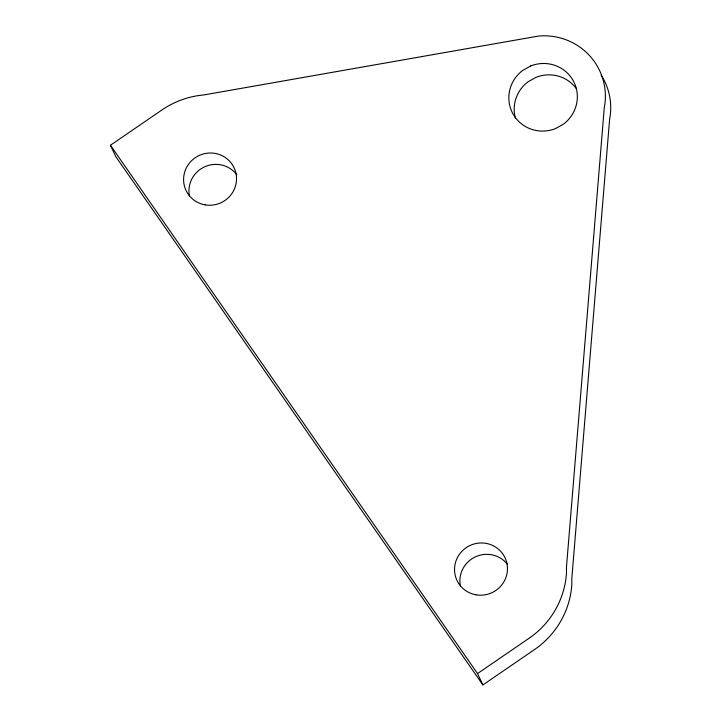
<?xml version="1.0" encoding="UTF-8"?>
<svg xmlns="http://www.w3.org/2000/svg" width="721" height="721" viewBox="0 0 721 721"><rect width="100%" height="100%" fill="white"/><g stroke="black" fill="none" stroke-linecap="round" stroke-linejoin="round"><path stroke-width="1.08" d="M482.881 684.95L115.793 156.619L110.439 145.245L161.982 109.943A85.952 84.204 -25.2 0 1 203.863 94.938L538.587 36.05A62.511 61.24 -25.2 0 1 604.261 107.889L566.463 567.166L566.499 572.681A85.952 84.204 -25.2 0 1 529.079 638.265L477.527 673.576L482.881 684.95L534.432 649.639A85.952 84.204 -25.2 0 0 571.852 584.055L571.807 578.539L609.615 119.262A62.511 61.24 -25.2 0 0 601.17 75.11M110.439 145.245L477.527 673.576M460.431 586.137A26.569 26.028 -25.2 0 1 475.265 556.909A26.569 26.028 -25.2 0 1 507.242 564.083M189.479 196.175A26.569 26.028 -25.2 0 1 204.71 166.776A26.569 26.028 -25.2 0 1 236.812 174.797M515.452 118.28A34.383 33.68 -25.2 0 1 528.187 81.707L536.027 77.345A34.383 33.68 -25.2 0 1 576.07 88.232M530.674 65.972L522.833 70.343A34.383 33.68 -25.2 0 0 513.055 114.008A34.383 33.68 -25.2 0 0 555.512 128.59L563.344 124.219A34.383 33.68 -25.2 0 0 573.123 80.545A34.383 33.68 -25.2 0 0 530.674 65.972M476.022 594.816A26.569 26.028 -25.2 0 0 506.007 560.118A26.569 26.028 -25.2 0 0 460.98 552.313A26.569 26.028 -25.2 0 0 476.022 594.816M205.07 204.854A26.569 26.028 -25.2 0 0 235.064 170.165A26.569 26.028 -25.2 0 0 190.029 162.351A26.569 26.028 -25.2 0 0 205.07 204.854"/></g></svg>
